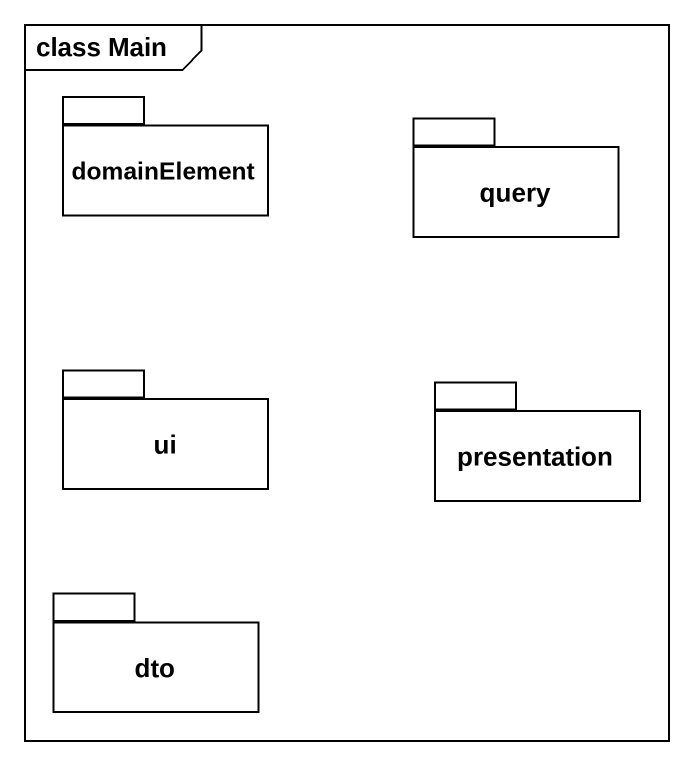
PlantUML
@startuml
mainframe class Main
package domainElement {
}
package query {
}
package ui {
}
package presentation {
}
package dto {
}
@enduml
